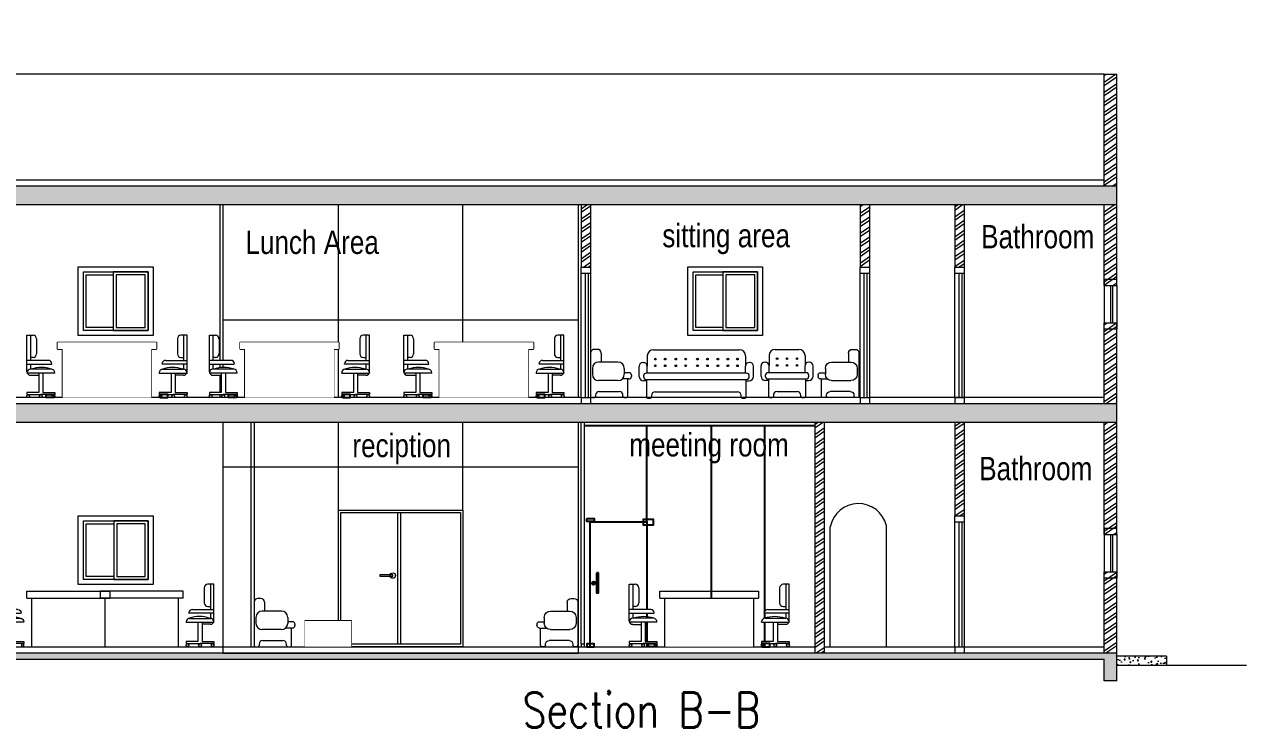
# Model space of a CAD drawing. Header units: millimetres. Extents: x -401 to 2889, y -234 to 146.
# Drawn here: x -68.84 to -49.21, y -150.36 to -139.06 of the extents above; entities that cross this region are included whole.
import ezdxf

# ---------------------------------------------------------------- set-up
doc = ezdxf.new("R2010")
doc.units = ezdxf.units.MM
doc.header["$LTSCALE"] = 3
doc.header["$MEASUREMENT"] = 0
doc.set_wipeout_variables(frame=1)
doc.linetypes.add('CONTINU', pattern=[0])
doc.layers.get('0').update_dxf_attribs({"color": 3, "lineweight": 9})
for name, color, linetype, lineweight in [('Drw - Arch - Door (0.05)', 141, 'CONTINU', 5), ('Drw - Arch - Glass (0.15)', 142, 'CONTINU', 15), ('Drw - Arch - Window (0.05)', 4, 'CONTINU', 5), ('FIXTURES', 251, 'Continuous', 5), ('hatch 2', 251, 'Continuous', 0), ('PROJECTION LINE', 15, 'Continuous', 18), ('text', 7, 'Continuous', 0)]:
    doc.layers.add(name, color=color, linetype=linetype, lineweight=lineweight)
doc.layers.add('Layer7', color=8, linetype='Continuous')
doc.styles.get("Standard").update_dxf_attribs({"font": 'simplex.shx', "width": 0.8})

# ---------------------------------------------------------------- blocks, each defined once
blk = doc.blocks.new('F104')
for p, q in [((0.722, 0.9), (0.634, 0.9)), ((0.671, 0.9), (0.671, 0.538)), ((0.722, 0.373), (0.722, 0.9)), ((0.281, 0.8), (-0.919, 0.8)), ((-0.919, 0.8), (-0.919, 0.7)), ((0.281, 0.7), (0.281, 0.8)), ((0.584, 0.85), (0.584, 0.631)), ((0.281, 0.7), (-0.919, 0.7)), ((-0.848, 0), (-0.848, 0.7)), ((0.209, 0), (0.209, 0.7)), ((0.412, 0.538), (0.725, 0.538)), ((0.634, 0.581), (0.671, 0.581)), ((0.322, 0.354), (0.322, 0.359)), ((0.322, 0.354), (0.722, 0.354)), ((0.362, 0.484), (0.362, 0.488)), ((0.722, 0.484), (0.362, 0.484)), ((0.372, 0.409), (0.672, 0.409)), ((0.492, 0.354), (0.492, 0.076)), ((0.552, 0.354), (0.552, 0.076)), ((0.671, 0.484), (0.671, 0.408)), ((0.722, 0.359), (0.722, 0.354)), ((0.672, 0.323), (0.552, 0.323)), ((0.492, 0.076), (0.322, 0.076)), ((0.322, 0.076), (0.322, 0.044)), ((0.322, 0.044), (0.522, 0.044)), ((0.722, 0.044), (0.522, 0.044)), ((0.552, 0.076), (0.722, 0.076)), ((0.722, 0.076), (0.722, 0.044))]:
    blk.add_line(p, q)
for centre in [(0.34, 0.024), (0.522, 0.024), (0.704, 0.024)]:
    blk.add_circle(centre, 0.0201)
for centre, radius, start, end in [((0.634, 0.85), 0.05, 90, 180), ((0.412, 0.488), 0.05, 90, 180), ((0.634, 0.631), 0.05, 180, 270), ((0.372, 0.359), 0.05, 90, 180), ((0.514, 0.003), 0.432, 70.2223, 109.7777), ((0.672, 0.359), 0.05, 0, 90), ((0.672, 0.373), 0.05, 270, 0)]:
    blk.add_arc(centre, radius, start, end)
blk = doc.blocks.new('F108')
at = {"layer": 'FIXTURES'}
for p, q in [((-0.789, 0.676), (-0.789, 0.511)), ((-0.689, 0.776), (0.689, 0.776)), ((0.789, 0.676), (0.789, 0.511)), ((-0.918, 0.345), (-0.918, 0.511)), ((-0.858, 0.571), (-0.849, 0.571)), ((0.805, 0.4), (-0.805, 0.4)), ((-0.789, 0.4), (-0.789, 0.511)), ((0.789, 0.4), (0.789, 0.511)), ((0.858, 0.571), (0.849, 0.571)), ((0.918, 0.345), (0.918, 0.511)), ((-0.85, 0.355), (-0.85, 0.345)), ((-0.8, 0.275), (-0.848, 0.275)), ((-0.805, 0.3), (0.8, 0.3)), ((-0.8, 0.3), (-0.8, 0.02)), ((0.8, 0.02), (0.8, 0.3)), ((0.8, 0.3), (0.805, 0.3)), ((0.8, 0.275), (0.848, 0.275)), ((0.85, 0.345), (0.85, 0.355)), ((-0.78, 0), (-0.74, 0)), ((-0.72, 0.04), (-0.72, 0.02)), ((-0.66, 0.1), (0.66, 0.1)), ((0.72, 0.02), (0.72, 0.04)), ((0.74, 0), (0.78, 0))]:
    blk.add_line(p, q, dxfattribs=at)
for centre in [(-0.659, 0.626), (-0.5, 0.626), (-0.331, 0.626), (-0.172, 0.626), (0.018, 0.626), (0.177, 0.626), (0.346, 0.626), (0.505, 0.626), (0.659, 0.626), (-0.659, 0.518), (-0.5, 0.518), (-0.331, 0.518), (-0.172, 0.518), (0.018, 0.518), (0.177, 0.518), (0.346, 0.518), (0.505, 0.518), (0.659, 0.518)]:
    blk.add_circle(centre, 0.0139, dxfattribs=at)
for centre, radius, start, end in [((-0.689, 0.676), 0.1, 90, 180), ((0.689, 0.676), 0.1, 0, 90), ((-0.858, 0.511), 0.06, 90, 180), ((-0.805, 0.355), 0.045, 90, 180), ((-0.849, 0.511), 0.06, 0, 90), ((0.849, 0.511), 0.06, 90, 180), ((0.805, 0.355), 0.045, 0, 90), ((0.858, 0.511), 0.06, 0, 90), ((-0.848, 0.345), 0.07, 180, 270), ((-0.805, 0.345), 0.045, 180, 270), ((0.805, 0.345), 0.045, 270, 0), ((0.848, 0.345), 0.07, 270, 0), ((-0.78, 0.02), 0.02, 180, 270), ((-0.74, 0.02), 0.02, 270, 0), ((-0.66, 0.04), 0.06, 90, 180), ((0.66, 0.04), 0.06, 0, 90), ((0.74, 0.02), 0.02, 180, 270), ((0.78, 0.02), 0.02, 270, 0)]:
    blk.add_arc(centre, radius, start, end, dxfattribs=at)
blk = doc.blocks.new('F109')
for p, q in [((-0.3, 0.716), (-0.3, 0.02)), ((-0.191, 0.776), (-0.24, 0.776)), ((-0.131, 0.716), (-0.131, 0.569)), ((-0.271, 0.471), (-0.271, 0.375)), ((0.14, 0.571), (-0.171, 0.571)), ((0.24, 0.471), (0.24, 0.375)), ((0.316, 0.4), (0.24, 0.4)), ((0.14, 0.275), (-0.171, 0.275)), ((0.316, 0.3), (0.207, 0.3)), ((0.3, 0.02), (0.3, 0.3)), ((0.356, 0.36), (0.356, 0.34)), ((-0.28, 0), (-0.24, 0)), ((-0.22, 0.04), (-0.22, 0.02)), ((-0.16, 0.1), (0.16, 0.1)), ((0.22, 0.02), (0.22, 0.04)), ((0.24, 0), (0.28, 0))]:
    blk.add_line(p, q)
for centre, radius, start, end in [((-0.24, 0.716), 0.06, 90, 180), ((-0.191, 0.716), 0.06, 0, 90), ((-0.171, 0.471), 0.1, 90, 180), ((0.14, 0.471), 0.1, 0, 90), ((0.316, 0.36), 0.04, 0, 90), ((-0.171, 0.375), 0.1, 180, 270), ((0.14, 0.375), 0.1, 270, 0), ((0.316, 0.34), 0.04, 270, 360), ((-0.28, 0.02), 0.02, 180, 270), ((-0.24, 0.02), 0.02, 270, 0), ((-0.16, 0.04), 0.06, 90, 180), ((0.16, 0.04), 0.06, 0, 90), ((0.24, 0.02), 0.02, 180, 270), ((0.28, 0.02), 0.02, 270, 0)]:
    blk.add_arc(centre, radius, start, end)
blk = doc.blocks.new('F103')
for p, q in [((-0.289, 0.676), (-0.289, 0.511)), ((-0.189, 0.776), (0.189, 0.776)), ((0.289, 0.676), (0.289, 0.511)), ((-0.418, 0.345), (-0.418, 0.511)), ((-0.358, 0.571), (-0.349, 0.571)), ((0.305, 0.4), (-0.305, 0.4)), ((-0.289, 0.4), (-0.289, 0.511)), ((0.289, 0.4), (0.289, 0.511)), ((0.358, 0.571), (0.349, 0.571)), ((0.418, 0.345), (0.418, 0.511)), ((-0.35, 0.355), (-0.35, 0.345)), ((-0.3, 0.275), (-0.348, 0.275)), ((-0.305, 0.3), (0.3, 0.3)), ((-0.3, 0.3), (-0.3, 0.02)), ((0.3, 0.3), (0.305, 0.3)), ((0.3, 0.02), (0.3, 0.3)), ((0.3, 0.275), (0.348, 0.275)), ((0.35, 0.345), (0.35, 0.355)), ((-0.28, 0), (-0.24, 0)), ((-0.22, 0.04), (-0.22, 0.02)), ((-0.16, 0.1), (0.16, 0.1)), ((0.22, 0.02), (0.22, 0.04)), ((0.24, 0), (0.28, 0))]:
    blk.add_line(p, q)
for centre in [(-0.159, 0.626), (0, 0.626), (0.159, 0.626), (-0.159, 0.518), (0, 0.518), (0.159, 0.518)]:
    blk.add_circle(centre, 0.0139)
for centre, radius, start, end in [((-0.189, 0.676), 0.1, 90, 180), ((0.189, 0.676), 0.1, 0, 90), ((-0.358, 0.511), 0.06, 90, 180), ((-0.305, 0.355), 0.045, 90, 180), ((-0.349, 0.511), 0.06, 0, 90), ((0.349, 0.511), 0.06, 90, 180), ((0.305, 0.355), 0.045, 0, 90), ((0.358, 0.511), 0.06, 0, 90), ((-0.348, 0.345), 0.07, 180, 270), ((-0.305, 0.345), 0.045, 180, 270), ((0.305, 0.345), 0.045, 270, 0), ((0.348, 0.345), 0.07, 270, 0), ((-0.28, 0.02), 0.02, 180, 270), ((-0.24, 0.02), 0.02, 270, 0), ((-0.16, 0.04), 0.06, 90, 180), ((0.16, 0.04), 0.06, 0, 90), ((0.24, 0.02), 0.02, 180, 270), ((0.28, 0.02), 0.02, 270, 0)]:
    blk.add_arc(centre, radius, start, end)
blk = doc.blocks.new('A$C0BAC4D8B')
for p, q in [((0.249, 1.48), (0.347, 1.48)), ((0.249, 0.893), (0.249, 1.48)), ((0.306, 1.48), (0.306, 1.076)), ((0.403, 1.424), (0.403, 1.18)), ((2.665, 1.424), (2.665, 1.18)), ((2.819, 1.48), (2.721, 1.48)), ((2.762, 1.48), (2.762, 1.076)), ((2.819, 0.893), (2.819, 1.48)), ((0.741, 1.369), (2.328, 1.369)), ((0.741, 1.257), (0.741, 1.369)), ((0.741, 1.257), (2.328, 1.257)), ((0.82, 0.478), (0.82, 1.257)), ((2.248, 0.478), (2.248, 1.257)), ((2.328, 1.369), (2.328, 1.257)), ((0.594, 1.076), (0.246, 1.076)), ((0.249, 1.017), (0.649, 1.017)), ((0.347, 1.125), (0.306, 1.125)), ((0.306, 1.017), (0.306, 0.932)), ((0.649, 1.017), (0.649, 1.021)), ((2.419, 1.017), (2.419, 1.021)), ((2.819, 1.017), (2.419, 1.017)), ((2.474, 1.076), (2.822, 1.076)), ((2.721, 1.125), (2.762, 1.125)), ((2.762, 1.017), (2.762, 0.932)), ((0.249, 0.878), (0.249, 0.872)), ((0.695, 0.872), (0.249, 0.872)), ((0.639, 0.934), (0.305, 0.934)), ((0.305, 0.837), (0.439, 0.837)), ((0.439, 0.872), (0.439, 0.562)), ((0.505, 0.872), (0.505, 0.562)), ((0.695, 0.872), (0.695, 0.878)), ((2.373, 0.872), (2.373, 0.878)), ((2.373, 0.872), (2.819, 0.872)), ((2.429, 0.934), (2.763, 0.934)), ((2.563, 0.872), (2.563, 0.562)), ((2.629, 0.872), (2.629, 0.562)), ((2.763, 0.837), (2.629, 0.837)), ((2.819, 0.878), (2.819, 0.872)), ((0.439, 0.562), (0.249, 0.562)), ((0.249, 0.562), (0.249, 0.527)), ((0.249, 0.527), (0.472, 0.527)), ((0.695, 0.527), (0.472, 0.527)), ((0.505, 0.562), (0.695, 0.562)), ((0.695, 0.562), (0.695, 0.527)), ((2.563, 0.562), (2.373, 0.562)), ((2.373, 0.562), (2.373, 0.527)), ((2.373, 0.527), (2.596, 0.527)), ((2.819, 0.527), (2.596, 0.527)), ((2.629, 0.562), (2.819, 0.562)), ((2.819, 0.562), (2.819, 0.527))]:
    blk.add_line(p, q)
for centre in [(0.269, 0.504), (0.472, 0.504), (0.675, 0.504), (2.393, 0.504), (2.596, 0.504), (2.799, 0.504)]:
    blk.add_circle(centre, 0.0224)
for centre, radius, start, end in [((0.347, 1.424), 0.0557, 0, 90), ((2.721, 1.424), 0.0557, 90, 180), ((0.347, 1.18), 0.0557, 270, 0), ((2.721, 1.18), 0.0557, 180, 270), ((0.594, 1.021), 0.0557, 0, 90), ((2.474, 1.021), 0.0557, 90, 180), ((0.305, 0.878), 0.0557, 90, 180), ((0.305, 0.893), 0.0557, 180, 270), ((0.481, 0.481), 0.481, 70.2223, 109.7777), ((0.639, 0.878), 0.0557, 0, 90), ((2.429, 0.878), 0.0557, 90, 180), ((2.587, 0.481), 0.481, 70.2223, 109.7777), ((2.763, 0.878), 0.0557, 0, 90), ((2.763, 0.893), 0.0557, 270, 0)]:
    blk.add_arc(centre, radius, start, end)
at = {"layer": 'Layer7'}
for points in [[(0.684, 0.478), (0.558, 0.478), (0.558, 0.528), (0.684, 0.528)], [(2.384, 0.478), (2.51, 0.478), (2.51, 0.528), (2.384, 0.528)]]:
    blk.add_lwpolyline(points, close=True, dxfattribs=at)

msp = doc.modelspace()

# ---------------------------------------------------------------- hatches: boundary and pattern name
at = {"layer": 'hatch 2'}
h = msp.add_hatch(dxfattribs=at)
h.set_pattern_fill('ANSI32', color=256, scale=0.35, angle=170)
h.paths.add_polyline_path([(-51.295, -139.863), (-51.495, -139.863), (-51.495, -141.663), (-51.295, -141.663)])
h.paths.add_polyline_path([(-53.745, -145.458), (-53.895, -145.458), (-53.895, -146.958), (-53.745, -146.958)])
h.paths.add_polyline_path([(-55.995, -145.458), (-56.145, -145.458), (-56.145, -149.158), (-55.995, -149.158)])
h.paths.add_polyline_path([(-55.268, -141.963), (-55.418, -141.963), (-55.418, -142.963), (-55.268, -142.963)])
h.paths.add_polyline_path([(-53.745, -141.963), (-53.895, -141.963), (-53.895, -142.963), (-53.745, -142.963)])
h.paths.add_polyline_path([(-59.745, -141.963), (-59.895, -141.963), (-59.895, -142.963), (-59.745, -142.963)])
h.paths.add_polyline_path([(-73.045, -141.963), (-73.195, -141.963), (-73.195, -142.963), (-73.045, -142.963)])
h.paths.add_polyline_path([(-75.695, -141.963), (-75.845, -141.963), (-75.845, -142.963), (-75.695, -142.963)])
h.paths.add_polyline_path([(-75.695, -139.063), (-75.895, -139.063), (-75.895, -139.468), (-75.695, -139.468)])
h.paths.add_polyline_path([(-72.995, -139.063), (-73.195, -139.063), (-73.195, -139.468), (-72.995, -139.468)])
h.paths.add_polyline_path([(-81.095, -139.863), (-81.295, -139.863), (-81.295, -141.663), (-81.095, -141.663)])
h.paths.add_polyline_path([(-81.095, -141.963), (-81.295, -141.963), (-81.295, -145.158), (-81.095, -145.158)])
h.paths.add_polyline_path([(-76.695, -145.458), (-76.845, -145.458), (-76.845, -146.958), (-76.695, -146.958)])
h.paths.add_polyline_path([(-79.895, -145.458), (-80.095, -145.458), (-80.095, -146.758), (-79.895, -146.758)])
h.paths.add_polyline_path([(-73.045, -145.458), (-73.195, -145.458), (-73.195, -146.958), (-73.045, -146.958)])
h.paths.add_polyline_path([(-51.495, -143.258), (-51.295, -143.258), (-51.295, -141.963), (-51.495, -141.963)])
h.paths.add_polyline_path([(-51.295, -143.858), (-51.495, -143.858), (-51.495, -145.158), (-51.295, -145.158)])
h.paths.add_polyline_path([(-51.295, -147.858), (-51.495, -147.858), (-51.495, -149.158), (-51.295, -149.158)])
h.paths.add_polyline_path([(-51.495, -147.258), (-51.295, -147.258), (-51.295, -145.458), (-51.495, -145.458)])
at = {"layer": 'hatch 2', "linetype": 'Continuous', "ltscale": 0.01, "true_color": 0x636466}
h = msp.add_hatch(dxfattribs=at)
h.set_pattern_fill('AR-CONC', color=251, scale=0.03)
h.set_pattern_definition([(50, (0, 0), (0.21517805, -0.01882564), [0.0225, -0.2475]), (355, (0, 0), (-0.0416254, 0.22565764), [0.018, -0.198]), (100.45144, (0.01793, -0.00157), (0.17355265, 0.206832), [0.01912206, -0.21034263]), (46.1842, (0, 0.06), (0.3201724, -0.0496558), [0.03375, -0.37125]), (96.63564, (0.02668, 0.05586), (0.2803986, 0.2922356), [0.0286831, -0.3155141]), (351.18416, (0, 0.06), (0.2803986, 0.2922356), [0.027, -0.297]), (21, (0.03, 0.045), (0.17907212, -0.12078567), [0.0225, -0.2475]), (326, (0.03, 0.045), (0.0729946, 0.217545), [0.018, -0.198]), (71.45144, (0.04492, 0.03493), (0.25206671, 0.09675935), [0.01912206, -0.21034263]), (37.5, (0, 0), (0.003647957, 0.099868156), [0, -0.1956, 0, -0.201, 0, -0.19875]), (7.5, (0, 0), (0.07892086, 0.118323514), [0, -0.1146, 0, -0.1911, 0, -0.07575]), (327.5, (-0.0669, 0), (0.16014673, -0.00676646), [0, -0.075, 0, -0.234, 0, -0.3105]), (317.5, (-0.0969, 0), (0.17495585, 0.0300315), [0, -0.0975, 0, -0.1554, 0, -0.2205])])
h.paths.add_polyline_path([(-51.295, -141.663), (-81.295, -141.663), (-81.295, -141.963), (-51.295, -141.963)])
h.paths.add_polyline_path([(-51.295, -145.158), (-81.295, -145.158), (-81.295, -145.458), (-51.295, -145.458)])
h.paths.add_polyline_path([(-51.295, -149.158), (-59.945, -149.158), (-59.945, -149.17), (-65.645, -149.17), (-80.995, -149.158), (-80.995, -149.058), (-81.295, -149.058), (-81.295, -149.608), (-81.095, -149.608), (-81.095, -149.258), (-51.495, -149.258), (-51.495, -149.608), (-51.295, -149.608)])
h = msp.add_hatch(dxfattribs=at)
h.set_pattern_fill('AR-CONC', color=251, scale=0.03)
h.set_pattern_definition([(50, (-19.01129, 0), (0.21517805, -0.01882564), [0.0225, -0.2475]), (355, (-19.01129, 0), (-0.0416254, 0.22565764), [0.018, -0.198]), (100.45144, (-18.99336, -0.00157), (0.17355265, 0.206832), [0.01912206, -0.21034263]), (46.1842, (-19.0113, 0.06), (0.3201724, -0.0496558), [0.03375, -0.37125]), (96.63564, (-18.9846, 0.05586), (0.2803986, 0.2922356), [0.0286831, -0.3155141]), (351.18416, (-19.0113, 0.06), (0.2803986, 0.2922356), [0.027, -0.297]), (21, (-18.98129, 0.045), (0.17907212, -0.12078567), [0.0225, -0.2475]), (326, (-18.98129, 0.045), (0.0729946, 0.217545), [0.018, -0.198]), (71.45144, (-18.96637, 0.03493), (0.2520667, 0.09675935), [0.01912206, -0.21034263]), (37.5, (-19.01129, 0), (0.003647957, 0.099868156), [0, -0.1956, 0, -0.201, 0, -0.19875]), (7.5, (-19.01129, 0), (0.07892086, 0.11832351), [0, -0.1146, 0, -0.1911, 0, -0.07575]), (327.5, (-19.07819, 0), (0.16014673, -0.00676646), [0, -0.075, 0, -0.234, 0, -0.3105]), (317.5, (-19.10819, 0), (0.17495585, 0.0300315), [0, -0.0975, 0, -0.1554, 0, -0.2205])])
h.paths.add_polyline_path([(-51.295, -149.208), (-50.495, -149.208), (-50.495, -149.358), (-51.295, -149.358)])

# ---------------------------------------------------------------- linework, layer by layer
at = {"color": 3, "linetype": 'Continuous', "ltscale": 0.01}
for p, q in [((-51.495, -141.663), (-51.495, -139.863)), ((-51.495, -139.863), (-51.295, -139.863)), ((-51.295, -143.258), (-51.295, -139.863)), ((-51.295, -141.663), (-81.295, -141.663)), ((-51.295, -141.963), (-81.295, -141.963)), ((-59.895, -141.963), (-59.895, -142.963)), ((-59.745, -141.963), (-59.745, -142.963)), ((-55.418, -141.963), (-55.418, -142.963)), ((-55.268, -141.963), (-55.268, -142.963)), ((-53.895, -141.963), (-53.895, -142.963)), ((-53.745, -141.963), (-53.745, -142.963)), ((-51.495, -143.258), (-51.495, -141.963)), ((-51.495, -145.158), (-51.495, -143.858)), ((-51.295, -147.258), (-51.295, -143.858)), ((-51.295, -145.158), (-81.295, -145.158)), ((-59.895, -145.058), (-59.895, -145.158)), ((-59.895, -145.058), (-59.745, -145.058)), ((-59.745, -145.058), (-59.745, -145.158)), ((-55.418, -145.058), (-55.418, -145.158)), ((-55.418, -145.058), (-55.268, -145.058)), ((-55.268, -145.058), (-55.268, -145.158)), ((-53.895, -145.058), (-53.895, -145.158)), ((-53.895, -145.058), (-53.745, -145.058)), ((-53.745, -145.058), (-53.745, -145.158)), ((-51.295, -145.458), (-81.295, -145.458)), ((-56.145, -145.458), (-56.145, -149.158)), ((-55.995, -145.458), (-55.995, -149.158)), ((-53.895, -145.458), (-53.895, -146.958)), ((-53.745, -145.458), (-53.745, -146.958)), ((-51.495, -147.258), (-51.495, -145.458)), ((-51.495, -149.158), (-51.495, -147.858)), ((-51.295, -149.608), (-51.295, -147.858)), ((-80.995, -149.158), (-51.295, -149.158)), ((-53.895, -149.058), (-53.895, -149.158)), ((-53.895, -149.058), (-53.745, -149.058)), ((-53.745, -149.058), (-53.745, -149.158)), ((-81.095, -149.258), (-51.495, -149.258)), ((-51.495, -149.608), (-51.495, -149.258)), ((-51.295, -149.608), (-51.495, -149.608))]:
    msp.add_line(p, q, dxfattribs=at)
for q in [(-51.295, -149.208), (-50.495, -149.358)]:
    msp.add_line((-50.495, -149.208), q)
at = {"color": 5, "linetype": 'Continuous', "ltscale": 0.01}
msp.add_line((-49.21, -149.358), (-51.295, -149.358), dxfattribs=at)
at = {"color": 3, "linetype": 'Continuous', "ltscale": 0.01}
for points in [[(-59.895, -142.963), (-59.745, -142.963), (-59.745, -143.063), (-59.895, -143.063)], [(-55.418, -142.963), (-55.268, -142.963), (-55.268, -143.063), (-55.418, -143.063)], [(-53.895, -142.963), (-53.745, -142.963), (-53.745, -143.063), (-53.895, -143.063)], [(-51.495, -143.258), (-51.295, -143.258), (-51.295, -143.158), (-51.495, -143.158)], [(-51.495, -143.858), (-51.295, -143.858), (-51.295, -143.958), (-51.495, -143.958)], [(-53.895, -146.958), (-53.745, -146.958), (-53.745, -147.058), (-53.895, -147.058)], [(-51.495, -147.258), (-51.295, -147.258), (-51.295, -147.158), (-51.495, -147.158)], [(-51.495, -147.858), (-51.295, -147.858), (-51.295, -147.958), (-51.495, -147.958)]]:
    msp.add_lwpolyline(points, close=True, dxfattribs=at)
at = {"layer": 'Drw - Arch - Door (0.05)'}
for p, q in [((-63.795, -145.058), (-63.795, -141.963)), ((-61.795, -145.058), (-61.795, -141.963)), ((-59.895, -145.058), (-59.895, -143.063)), ((-59.826, -145.058), (-59.826, -143.063)), ((-59.779, -145.058), (-59.779, -143.063)), ((-59.745, -143.063), (-59.745, -145.058)), ((-55.418, -145.058), (-55.418, -143.063)), ((-55.349, -145.058), (-55.349, -143.063)), ((-55.303, -145.058), (-55.303, -143.063)), ((-55.268, -143.063), (-55.268, -145.058)), ((-53.895, -145.058), (-53.895, -143.063)), ((-53.826, -145.058), (-53.826, -143.063)), ((-53.779, -145.058), (-53.779, -143.063)), ((-53.745, -143.063), (-53.745, -145.058)), ((-65.645, -143.808), (-59.945, -143.808)), ((-65.2, -145.458), (-65.2, -149.058)), ((-65.15, -145.458), (-65.15, -149.058)), ((-63.795, -146.863), (-63.795, -145.458)), ((-61.795, -146.863), (-61.795, -145.458)), ((-59.895, -149.015), (-59.895, -145.458)), ((-59.845, -149.015), (-59.845, -145.458)), ((-58.845, -147.048), (-58.845, -145.508)), ((-58.835, -147.048), (-58.835, -145.508)), ((-56.942, -148.479), (-56.942, -145.508)), ((-65.645, -146.17), (-59.945, -146.17)), ((-62.844, -146.903), (-62.844, -149.018)), ((-62.797, -146.903), (-62.797, -149.018)), ((-53.895, -149.058), (-53.895, -147.058)), ((-53.826, -149.058), (-53.826, -147.058)), ((-53.779, -149.058), (-53.779, -147.058)), ((-53.745, -147.058), (-53.745, -149.058)), ((-56.952, -148.603), (-56.952, -148.519)), ((-56.942, -148.603), (-56.942, -148.519)), ((-56.952, -148.974), (-56.952, -148.665)), ((-56.942, -148.974), (-56.942, -148.665)), ((-56.952, -149.058), (-56.952, -149.008)), ((-56.942, -149.058), (-56.942, -149.008))]:
    msp.add_line(p, q, dxfattribs=at)
for points in [[(-61.795, -149.058), (-63.795, -149.058), (-63.795, -146.863), (-61.795, -146.863)], [(-61.835, -149.018), (-63.755, -149.018), (-63.755, -146.903), (-61.835, -146.903)], [(-62.922, -147.905), (-63.13, -147.905), (-63.13, -147.923), (-62.922, -147.923)], [(-59.895, -149.058), (-59.845, -149.058), (-59.845, -149.015), (-59.895, -149.015)]]:
    msp.add_lwpolyline(points, close=True, dxfattribs=at)
for points in [[(-59.755, -149.058), (-59.755, -147.048), (-58.835, -147.048), (-58.835, -148.46)], [(-59.745, -149.058), (-59.745, -147.058), (-58.845, -147.058), (-58.845, -148.46)], [(-58.845, -148.519), (-58.845, -148.577)], [(-58.835, -148.519), (-58.835, -148.578)], [(-58.845, -148.665), (-58.845, -148.974)], [(-58.835, -148.665), (-58.835, -148.974)], [(-58.845, -149.01), (-58.845, -149.058)], [(-58.835, -149.01), (-58.835, -149.058)]]:
    msp.add_lwpolyline(points, dxfattribs=at)
msp.add_circle((-62.922, -147.915), 0.0439, dxfattribs=at)
at = {"layer": 'Drw - Arch - Glass (0.15)'}
for p, q in [((-67.845, -143.086), (-67.411, -143.086)), ((-67.845, -143.931), (-67.845, -143.086)), ((-58.053, -143.086), (-57.62, -143.086)), ((-58.053, -143.931), (-58.053, -143.086)), ((-67.411, -143.931), (-67.845, -143.931)), ((-57.62, -143.931), (-58.053, -143.931)), ((-67.845, -147.086), (-67.401, -147.086)), ((-67.845, -147.931), (-67.845, -147.086)), ((-67.401, -147.931), (-67.845, -147.931))]:
    msp.add_line(p, q, dxfattribs=at)
for points in [[(-65.695, -144.46), (-65.695, -141.963)], [(-65.645, -144.46), (-65.645, -141.963)], [(-59.945, -141.963), (-59.945, -145.058)], [(-65.695, -144.578), (-65.695, -144.519)], [(-65.645, -144.574), (-65.645, -144.519)], [(-65.695, -144.974), (-65.695, -144.699)], [(-65.695, -145.058), (-65.695, -145.01)], [(-59.945, -145.458), (-59.945, -149.17), (-65.645, -149.17), (-65.645, -145.458)]]:
    msp.add_lwpolyline(points, dxfattribs=at)
for points in [[(-67.892, -143.038), (-66.853, -143.038), (-66.853, -143.978), (-67.892, -143.978)], [(-67.892, -143.038), (-67.411, -143.038), (-67.411, -143.978), (-67.892, -143.978)], [(-66.853, -143.038), (-67.411, -143.038), (-67.411, -143.978), (-66.853, -143.978)], [(-66.901, -143.086), (-67.364, -143.086), (-67.364, -143.931), (-66.901, -143.931)], [(-58.1, -143.038), (-57.062, -143.038), (-57.062, -143.978), (-58.1, -143.978)], [(-58.1, -143.038), (-57.62, -143.038), (-57.62, -143.978), (-58.1, -143.978)], [(-57.062, -143.038), (-57.62, -143.038), (-57.62, -143.978), (-57.062, -143.978)], [(-57.109, -143.086), (-57.572, -143.086), (-57.572, -143.931), (-57.109, -143.931)], [(-67.892, -147.038), (-66.853, -147.038), (-66.853, -147.978), (-67.892, -147.978)], [(-67.892, -147.038), (-67.401, -147.038), (-67.401, -147.978), (-67.892, -147.978)], [(-66.853, -147.038), (-67.401, -147.038), (-67.401, -147.978), (-66.853, -147.978)], [(-66.901, -147.086), (-67.353, -147.086), (-67.353, -147.931), (-66.901, -147.931)]]:
    msp.add_lwpolyline(points, close=True, dxfattribs=at)
at = {"layer": 'Drw - Arch - Window (0.05)'}
for p, q in [((-51.495, -143.258), (-51.495, -143.858)), ((-51.395, -143.258), (-51.395, -143.858)), ((-51.364, -143.258), (-51.364, -143.858)), ((-51.295, -143.258), (-51.295, -143.858)), ((-51.495, -147.258), (-51.495, -147.858)), ((-51.395, -147.258), (-51.395, -147.858)), ((-51.364, -147.258), (-51.364, -147.858)), ((-51.295, -147.258), (-51.295, -147.858))]:
    msp.add_line(p, q, dxfattribs=at)
at = {"layer": 'FIXTURES'}
msp.add_lwpolyline([(-64.335, -149.058), (-63.587, -149.058), (-63.587, -148.645), (-64.335, -148.645)], close=True, dxfattribs=at)
at = {"layer": 'Layer7'}
for p, q in [((-56.145, -145.508), (-59.845, -145.508)), ((-59.622, -147.873), (-59.647, -147.873)), ((-59.622, -147.877), (-59.647, -147.877)), ((-59.622, -147.88), (-59.647, -147.88)), ((-59.622, -147.886), (-59.647, -147.886)), ((-59.622, -147.895), (-59.647, -147.895)), ((-59.622, -147.91), (-59.647, -147.91)), ((-59.622, -147.93), (-59.647, -147.93)), ((-59.622, -148.142), (-59.647, -148.142)), ((-59.622, -148.162), (-59.647, -148.162)), ((-59.622, -148.177), (-59.647, -148.177)), ((-59.622, -148.186), (-59.647, -148.186)), ((-59.622, -148.192), (-59.647, -148.192)), ((-59.622, -148.196), (-59.647, -148.196)), ((-59.622, -148.199), (-59.647, -148.199))]:
    msp.add_line(p, q, dxfattribs=at)
for points in [[(-59.805, -147), (-59.686, -147), (-59.686, -147.048), (-59.805, -147.048)], [(-59.647, -147.873), (-59.622, -147.873), (-59.622, -148.199), (-59.647, -148.199)]]:
    msp.add_lwpolyline(points, close=True, dxfattribs=at)
for points in [[(-58.897, -147.048), (-58.897, -147.009), (-58.845, -147.009)], [(-58.835, -147.009), (-58.741, -147.009), (-58.741, -147.104), (-58.835, -147.104)], [(-58.845, -147.104), (-58.897, -147.104), (-58.897, -147.058)], [(-59.694, -148.036), (-59.694, -148.05), (-59.698, -148.05), (-59.698, -148.036)], [(-59.755, -149.01), (-59.805, -149.01), (-59.805, -149.058), (-59.686, -149.058), (-59.686, -149.01), (-59.745, -149.01)]]:
    msp.add_lwpolyline(points, dxfattribs=at)
msp.add_circle((-59.696, -148.037), 0.0262, dxfattribs=at)
msp.add_arc((-59.696, -148.031), 0.00448, 292.2222, 247.7778, dxfattribs=at)
at = {"layer": 'PROJECTION LINE', "linetype": 'Continuous', "ltscale": 0.01}
for p, q in [((-51.495, -139.863), (-72.995, -139.863)), ((-51.495, -141.563), (-72.995, -141.563)), ((-59.895, -145.058), (-73.045, -145.058)), ((-55.418, -145.058), (-59.745, -145.058)), ((-51.495, -145.058), (-55.268, -145.058)), ((-55.895, -149.058), (-55.895, -147.131)), ((-54.995, -149.058), (-54.995, -147.115)), ((-73.045, -149.058), (-56.145, -149.058)), ((-55.995, -149.058), (-51.495, -149.058))]:
    msp.add_line(p, q, dxfattribs=at)
for points in [[(-67.973, -142.958), (-66.773, -142.958), (-66.773, -144.058), (-67.973, -144.058)], [(-58.182, -142.958), (-56.982, -142.958), (-56.982, -144.058), (-58.182, -144.058)], [(-67.973, -146.958), (-66.773, -146.958), (-66.773, -148.058), (-67.973, -148.058)]]:
    msp.add_lwpolyline(points, close=True, dxfattribs=at)
msp.add_arc((-55.443, -147.221), 0.461, 13.3502, 168.7533, dxfattribs=at)

# ---------------------------------------------------------------- block references
msp.add_blockref('F108', (-58.046, -145.064))
at = {"layer": 'FIXTURES'}
for name, p in [('A$C0BAC4D8B', (-69.046, -145.536)), ('A$C0BAC4D8B', (-66.116, -145.536)), ('A$C0BAC4D8B', (-62.992, -145.536)), ('F109', (-59.445, -145.058)), ('F103', (-56.59, -145.058)), ('F109', (-64.85, -149.058))]:
    msp.add_blockref(name, p, dxfattribs=at)
at = {"layer": 'FIXTURES', "xscale": -1}
for p in [(-55.735, -145.058), (-60.25, -149.058)]:
    msp.add_blockref('F109', p, dxfattribs=at)
at = {"layer": 'FIXTURES', "yscale": 1.113475823432845, "zscale": 1.113475823432845}
for p, xscale in [((-68.488, -149.058), -1.113475823432845), ((-66.599, -149.058), 1.113475823432845)]:
    msp.add_blockref('F104', p, dxfattribs=dict(at, xscale=xscale))

# ---------------------------------------------------------------- texts
at = {"layer": 'text', "attachment_point": 1}
for s, width, insert, char_height in [('{\\fArial|b0|i0|c0|p34;sitting area}', 3.06852, (-58.593, -142.267), 0.375), ('{\\fArial|b0|i0|c178|p34;Bathroom}', 3.06852, (-53.472, -142.284), 0.375), ('{\\fArial|b0|i0|c0|p34;Lunch Area}', 3.06852, (-65.289, -142.375), 0.375), ('{\\fArial|b0|i0|c0|p34;reciption}', 3.06852, (-63.571, -145.639), 0.375), ('{\\fArial|b0|i0|c0|p34;meeting room}', 3.06852, (-59.124, -145.627), 0.375), ('{\\fArial|b0|i0|c178|p34;Bathroom}', 3.06852, (-53.504, -146.009), 0.375), ('Section B-B', 23.1916, (-60.84, -149.794), 0.5625)]:
    msp.add_mtext_dynamic_manual_height_columns(s, width=width, gutter_width=12.5, heights=[0], dxfattribs=dict(at, insert=insert, char_height=char_height))

# ---------------------------------------------------------------- next in the draw order: wipeouts: each hides what was drawn before it
for points in [[(-68.226, -145.058), (-68.226, -144.279), (-66.798, -144.279), (-66.798, -145.058)], [(-65.297, -145.058), (-65.297, -144.279), (-63.868, -144.279), (-63.868, -145.058)], [(-62.172, -145.058), (-62.172, -144.279), (-60.743, -144.279), (-60.743, -145.058)], [(-58.633, -148.168), (-57.046, -148.168), (-57.046, -148.279), (-58.633, -148.279)], [(-64.335, -148.645), (-63.587, -148.645), (-63.587, -149.058), (-64.335, -149.058), (-64.335, -149.058)]]:
    msp.add_wipeout(points).dxf.layer = 'FIXTURES'

# ---------------------------------------------------------------- next in the draw order: linework, layer by layer
at = {"layer": 'Drw - Arch - Door (0.05)'}
for p, q in [((-57.807, -149.058), (-57.807, -145.508)), ((-57.797, -149.058), (-57.797, -145.508)), ((-56.952, -148.496), (-56.952, -145.508))]:
    msp.add_line(p, q, dxfattribs=at)

# ---------------------------------------------------------------- next in the draw order: wipeouts: each hides what was drawn before it
for points in [[(-68.306, -144.168), (-66.719, -144.168), (-66.719, -144.279), (-68.306, -144.279)], [(-65.376, -144.168), (-63.789, -144.168), (-63.789, -144.279), (-65.376, -144.279)], [(-62.251, -144.168), (-60.664, -144.168), (-60.664, -144.279), (-62.251, -144.279)]]:
    msp.add_wipeout(points).dxf.layer = 'FIXTURES'

# ---------------------------------------------------------------- next in the draw order: wipeouts: each hides what was drawn before it
msp.add_wipeout([(-58.554, -149.058), (-58.554, -148.279), (-57.125, -148.279), (-57.125, -149.058)]).dxf.layer = 'FIXTURES'

# ---------------------------------------------------------------- next in the draw order: block references
at = {"layer": 'FIXTURES'}
msp.add_blockref('A$C0BAC4D8B', (-59.374, -149.536), dxfattribs=at)

doc.saveas('drawing.dxf')
